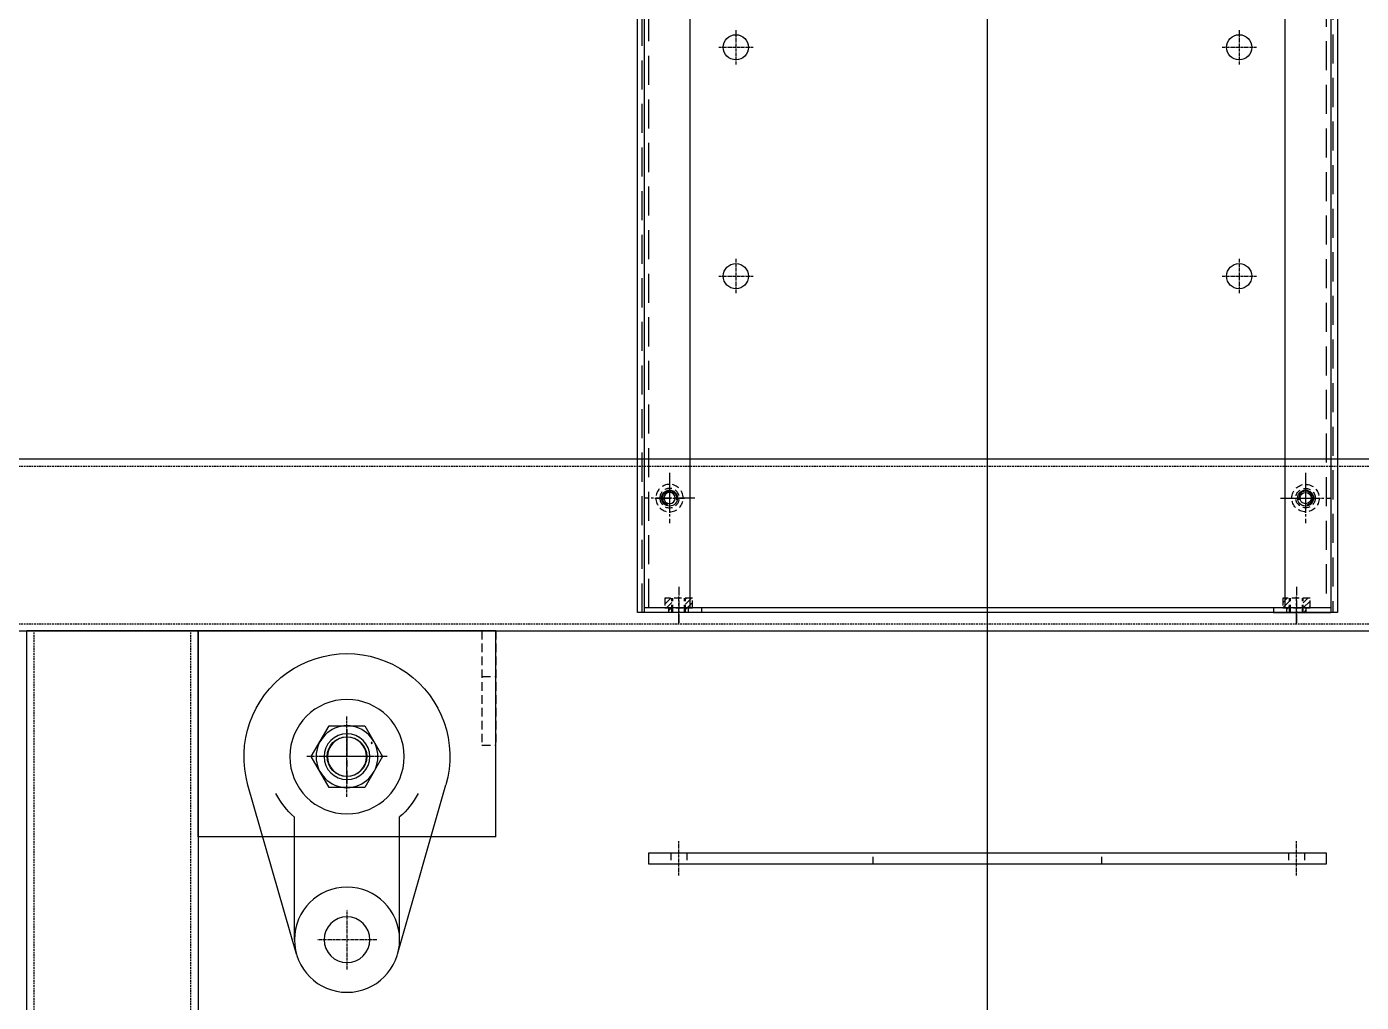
# Model space of a CAD drawing. Header units: millimetres. Extents: x -18234 to 26733, y 279 to 18488.
# Drawn here: x 6075 to 6659, y 11025 to 11452 of the extents above; entities that cross this region are included whole.
import ezdxf

# ---------------------------------------------------------------- set-up
doc = ezdxf.new("R2010")
doc.units = ezdxf.units.MM
for name, pattern in [('AM_ISO08W050', [18, 12, -1.5, 3, -1.5]), ('CENTER', [2, 1.25, -0.25, 0.25, -0.25]), ('CENTER1', [10, 7, -1, 1, -1]), ('HIDDEN', [0.375, 0.25, -0.125]), ('HIDDEN2', [4.7625, 3.175, -1.5875]), ('HIDDENX2', [19.05, 12.7, -6.35])]:
    doc.linetypes.add(name, pattern=pattern)
for name, color, linetype in [('BOM-UDEF', 3, 'Continuous'), ('CENTER', 1, 'CENTER'), ('CL', 1, 'CENTER'), ('H', 2, 'HIDDEN'), ('HL', 2, 'HIDDEN'), ('RD', 5, 'Continuous')]:
    doc.layers.add(name, color=color, linetype=linetype)

# ---------------------------------------------------------------- blocks, each defined once
blk = doc.blocks.new('A$C2EF3131F')
at = {"linetype": 'HIDDEN2'}
h = blk.add_hatch(dxfattribs=at)
h.set_pattern_fill('ANSI31', color=2, scale=0.5, style=0)
h.set_pattern_definition([(45, (-11955.3411, -14227.6622), (-1.12253202, 1.12253202), [])])
h.paths.add_polyline_path([(6, 3), (6, 6), (1.8, 6), (1.8, 3)])
h.paths.add_polyline_path([(1.8, 4.25), (0, 4.25), (0, 3), (1.8, 3)])
h.paths.add_polyline_path([(1.8, -4.25), (1.8, -3), (0, -3), (0, -4.25)])
h.paths.add_polyline_path([(1.8, -3), (1.8, -6), (6, -6), (6, -3)])
at = {"color": 2, "linetype": 'HIDDEN2'}
for p, q in [((1.8, -6), (1.8, 6)), ((1.8, 6), (6, 6)), ((6, 6), (6, -6)), ((0, -4.25), (0, 4.25)), ((0, 4.25), (1.8, 4.25)), ((0, 3), (6, 3)), ((0, 2.6), (6, 2.6)), ((0, -2.6), (6, -2.6)), ((0, -3), (6, -3)), ((0, -4.25), (1.8, -4.25)), ((6, -6), (1.8, -6))]:
    blk.add_line(p, q, dxfattribs=at)
at = {"layer": 'CENTER', "color": 1, "linetype": 'CENTER', "ltscale": 3}
blk.add_line((11, 0), (-5, 0), dxfattribs=at)
blk = doc.blocks.new('gfjteherz4')
at = {"color": 1, "linetype": 'CENTER1'}
blk.add_line((13418.55, 25055.99), (13440.55, 25055.99), dxfattribs=at)
at = {"color": 2, "linetype": 'HIDDEN2'}
for radius in [6, 4.25]:
    blk.add_circle((13429.55, 25055.99), radius, dxfattribs=at)
at = {"color": 3}
blk.add_circle((13429.55, 25055.99), 2.46, dxfattribs=at)
blk.add_arc((13429.55, 25055.99), 3, 285, 195)
at = {"layer": 'CENTER', "color": 1, "linetype": 'CENTER1'}
blk.add_line((13429.55, 25066.99), (13429.55, 25044.99), dxfattribs=at)
blk = doc.blocks.new('A$C09955046')
blk.add_blockref('gfjteherz4', (-13429.55, -25055.99))
blk = doc.blocks.new('A$C55D96CF4')
at = {"color": 2, "linetype": 'HIDDENX2'}
for p, q in [((903, -522), (903, -1665)), ((607, -1665), (607, -838))]:
    blk.add_line(p, q, dxfattribs=at)
at = {"color": 4}
for p, q in [((605, -1667), (605, -820)), ((625, -1665), (625, -838)), ((905, -1665), (605, -1665)), ((630, -1667), (605, -1667)), ((630, -1665), (630, -1667)), ((880, -1665), (880, -1667)), ((880, -1667), (905, -1667))]:
    blk.add_line(p, q, dxfattribs=at)
at = {"color": 1, "linetype": 'CENTER'}
for p, q in [((645, -1412.5), (645, -1427.5)), ((865, -1412.5), (865, -1427.5)), ((637.5, -1420), (652.5, -1420)), ((857.5, -1420), (872.5, -1420)), ((645, -1512.5), (645, -1527.5)), ((865, -1512.5), (865, -1527.5)), ((637.5, -1520), (652.5, -1520)), ((857.5, -1520), (872.5, -1520))]:
    blk.add_line(p, q, dxfattribs=at)
at = {"color": 1, "linetype": 'CENTER1'}
for p, q in [((620, -1672), (620, -1660)), ((890, -1672), (890, -1660))]:
    blk.add_line(p, q, dxfattribs=at)
at = {"color": 4}
for points in [[(240, -520), (905, -520), (905, -1667)], [(885, -524), (885, -1665)]]:
    blk.add_lwpolyline(points, dxfattribs=at)
for centre in [(645, -1420), (865, -1420), (645, -1520), (865, -1520)]:
    blk.add_circle(centre, 5.5, dxfattribs=at)
at = {"color": 4, "xscale": -1}
blk.add_blockref('A$C09955046', (616, -1617), dxfattribs=at)
at = {"color": 4}
blk.add_blockref('A$C09955046', (894, -1617), dxfattribs=at)
at = {"color": 4, "xscale": -1, "rotation": 270}
for p in [(620, -1666.8), (890, -1666.8)]:
    blk.add_blockref('A$C2EF3131F', p, dxfattribs=at)
blk = doc.blocks.new('A$C77E51D00')
at = {"linetype": 'HIDDEN2'}
for p, q in [((-273.5, 0), (-273.5, -5)), ((-266.5, 0), (-266.5, -5)), ((-185, -5), (-185, 0)), ((-85, -5), (-85, 0)), ((-3.5, 0), (-3.5, -5)), ((3.5, 0), (3.5, -5))]:
    blk.add_line(p, q, dxfattribs=at)
at = {"color": 1, "linetype": 'CENTER'}
for p, q in [((-270, -10), (-270, 5)), ((0, -10), (0, 5))]:
    blk.add_line(p, q, dxfattribs=at)
at = {"color": 2, "elevation": -8237.12}
blk.add_lwpolyline([(-283, 0), (13, 0), (13, -5), (-283, -5)], close=True, dxfattribs=at)
blk = doc.blocks.new('A$C6EC10FA8')
at = {"color": 1, "linetype": 'CENTER1'}
for p, q in [((-50, 285.5), (-50, 298.5)), ((-56.5, 292), (-43.5, 292)), ((-50, 7.5), (-50, 20.5)), ((-56.5, 14), (-43.5, 14))]:
    blk.add_line(p, q, dxfattribs=at)
at = {"color": 4}
blk.add_lwpolyline([(0, 306), (0, 0), (-1150, 0), (-1150, 306)], close=True, dxfattribs=at)
at = {"color": 2, "linetype": 'HIDDENX2'}
for points in [[(-1148, 0), (-1148, 304), (0, 304)], [(0, 2), (-846, 2)]]:
    blk.add_lwpolyline(points, dxfattribs=at)
at = {"color": 4}
for centre in [(-50, 292), (-50, 14)]:
    blk.add_circle(centre, 3.5, dxfattribs=at)
blk = doc.blocks.new('r6urtwtw')
at = {"ltscale": 0.5}
for p, q in [((208348.3, 30972.38), (205988.3, 30972.38)), ((205988.3, 30897.38), (208348.3, 30897.38))]:
    blk.add_line(p, q, dxfattribs=at)
at = {"layer": 'HL', "ltscale": 3}
for p, q in [((205988.3, 30969.38), (208348.3, 30969.38)), ((205988.3, 30900.38), (208348.3, 30900.38))]:
    blk.add_line(p, q, dxfattribs=at)
blk = doc.blocks.new('6ertwstw')
at = {"ltscale": 0.5}
for p, q in [((205627.73, 31324.74), (205552.73, 31324.74)), ((205552.73, 30724.74), (205552.73, 31324.74)), ((205627.73, 31324.74), (205627.73, 30724.74)), ((205552.73, 30724.74), (205627.73, 30724.74))]:
    blk.add_line(p, q, dxfattribs=at)
at = {"layer": 'HL', "ltscale": 3}
for p, q in [((205555.93, 30724.74), (205555.93, 31324.74)), ((205624.53, 30724.74), (205624.53, 31324.74))]:
    blk.add_line(p, q, dxfattribs=at)
blk = doc.blocks.new('5ysrgsds')
at = {"color": 1, "linetype": 'AM_ISO08W050'}
for p, q in [((32769.17, -91740.58), (32769.17, -91764.58)), ((32757.17, -91752.58), (32781.17, -91752.58))]:
    blk.add_line(p, q, dxfattribs=at)
at = {"color": 3}
blk.add_circle((32769.17, -91752.58), 8.65, dxfattribs=at)
at = {"color": 1}
blk.add_arc((32769.17, -91752.58), 10, 270, 180, dxfattribs=at)
blk = doc.blocks.new('turwt')
at = {"color": 3}
for p, q in [((209511.67, 17710.88), (209421.67, 17710.88)), ((209421.67, 17710.88), (209421.67, 17580.88)), ((209511.67, 17710.88), (209511.67, 17580.88)), ((209511.67, 17580.88), (209421.67, 17580.88))]:
    blk.add_line(p, q, dxfattribs=at)
blk.add_blockref('5ysrgsds', (176707.5, 109398.46), dxfattribs=at)
blk = doc.blocks.new('6erwt')
at = {"layer": 'H', "ltscale": 15}
for p, q in [((209894.97, 17670.64), (209894.97, 17676.64)), ((209894.97, 17676.64), (209944.97, 17676.64)), ((209914.97, 17670.64), (209914.97, 17676.64)), ((209944.97, 17670.64), (209944.97, 17676.64)), ((209894.97, 17670.64), (209944.97, 17670.64))]:
    blk.add_line(p, q, dxfattribs=at)
blk = doc.blocks.new('HS_BOM', base_point=(-3113.55, 16316.28))
at = {"layer": 'BOM-UDEF'}
blk.add_circle((-3113.55, 16316.28), 0.25, dxfattribs=at)
blk = doc.blocks.new('jt-m20앙카조절좌-b')
for p, q in [((63882.05, 12636.07), (63956, 12657.24)), ((63888.38, 12636.96), (63942, 12636.96)), ((63968.38, 12629.55), (63954.88, 12621.76)), ((63981.88, 12621.76), (63968.38, 12629.55)), ((63954.88, 12621.76), (63954.88, 12606.17)), ((63981.88, 12606.17), (63981.88, 12621.76)), ((63954.88, 12606.17), (63968.38, 12598.37)), ((63968.38, 12598.37), (63981.88, 12606.17)), ((63882.05, 12591.85), (63956, 12570.69)), ((63888.38, 12590.96), (63942, 12590.96))]:
    blk.add_line(p, q)
for centre, radius in [((63888.38, 12613.96), 23), ((63968.38, 12613.96), 25), ((63968.38, 12613.96), 13.5), ((63888.38, 12613.96), 10), ((63968.38, 12613.96), 8.56)]:
    blk.add_circle(centre, radius)
for radius, start, end in [(45.01, 254.02888, 105.97112), (35, 117.4585, 138.91767), (35, 221.08233, 242.5415)]:
    blk.add_arc((63968.38, 12613.96), radius, start, end)
at = {"layer": 'CL'}
for p, q in [((63968.38, 12631.54), (63968.38, 12596.38)), ((63888.38, 12626.96), (63888.38, 12600.96)), ((63875.38, 12613.96), (63901.38, 12613.96)), ((63950.8, 12613.96), (63985.96, 12613.96))]:
    blk.add_line(p, q, dxfattribs=at)
at = {"layer": 'RD'}
blk.add_circle((63968.38, 12613.96), 10, dxfattribs=at)
at = {"layer": 'BOM-UDEF'}
blk.add_blockref('HS_BOM', (63974.38, 12624.76), dxfattribs=at)
blk = doc.blocks.new('etqwrw')
at = {"color": 0, "rotation": 270}
for name, p in [('turwt', (193448.45, 226652.08)), ('6erwt', (193482.69, 227125.38))]:
    blk.add_blockref(name, p, dxfattribs=at)
at = {"extrusion": (0, 0, -1), "zscale": -1, "rotation": 89.98150622363195}
blk.add_blockref('jt-m20앙카조절좌-b', (-198501.02, -46797.05), dxfattribs=at)
blk = doc.blocks.new('rtyfgdhdghfh')
at = {"color": 0}
for name, p in [('r6urtwtw', (-198460.23, -122540.09)), ('6ertwstw', (-196504.67, -122967.45)), ('etqwrw', (-201906.27, -108873.11))]:
    blk.add_blockref(name, p, dxfattribs=at)
blk = doc.blocks.new('sdafasfdasdfasffasdfas')
blk.add_blockref('rtyfgdhdghfh', (-2972.857, 102830.483))

msp = doc.modelspace()

# ---------------------------------------------------------------- linework, layer by layer
msp.add_line((6495.208, 6516.135), (6495.208, 12768.739))

# ---------------------------------------------------------------- block references
for name, p in [('A$C55D96CF4', (5740.208, 12862.776)), ('A$C77E51D00', (6630.208, 11090.776))]:
    msp.add_blockref(name, p)
at = {"rotation": 270}
msp.add_blockref('A$C6EC10FA8', (6342.208, 11195.776), dxfattribs=at)

# ---------------------------------------------------------------- next in the draw order: block references
msp.add_blockref('sdafasfdasdfasffasdfas', (0, 0))

doc.saveas('drawing.dxf')
